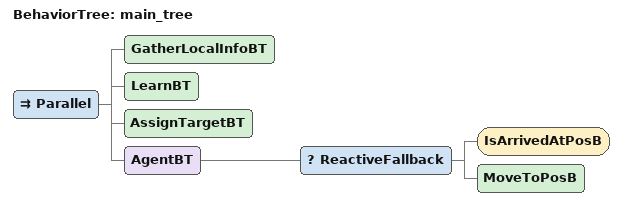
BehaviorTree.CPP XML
<?xml version="1.0" ?>
<root BTCPP_format="4">
  <BehaviorTree ID="main_tree">
    <Parallel>
      <GatherLocalInfoBT/>
      <LearnBT/>
      <AssignTargetBT/>
      <AgentBT>
        <ReactiveFallback>
          <IsArrivedAtPosB/>
          <MoveToPosB/>
        </ReactiveFallback>
      </AgentBT>
    </Parallel>
  </BehaviorTree>

</root>
